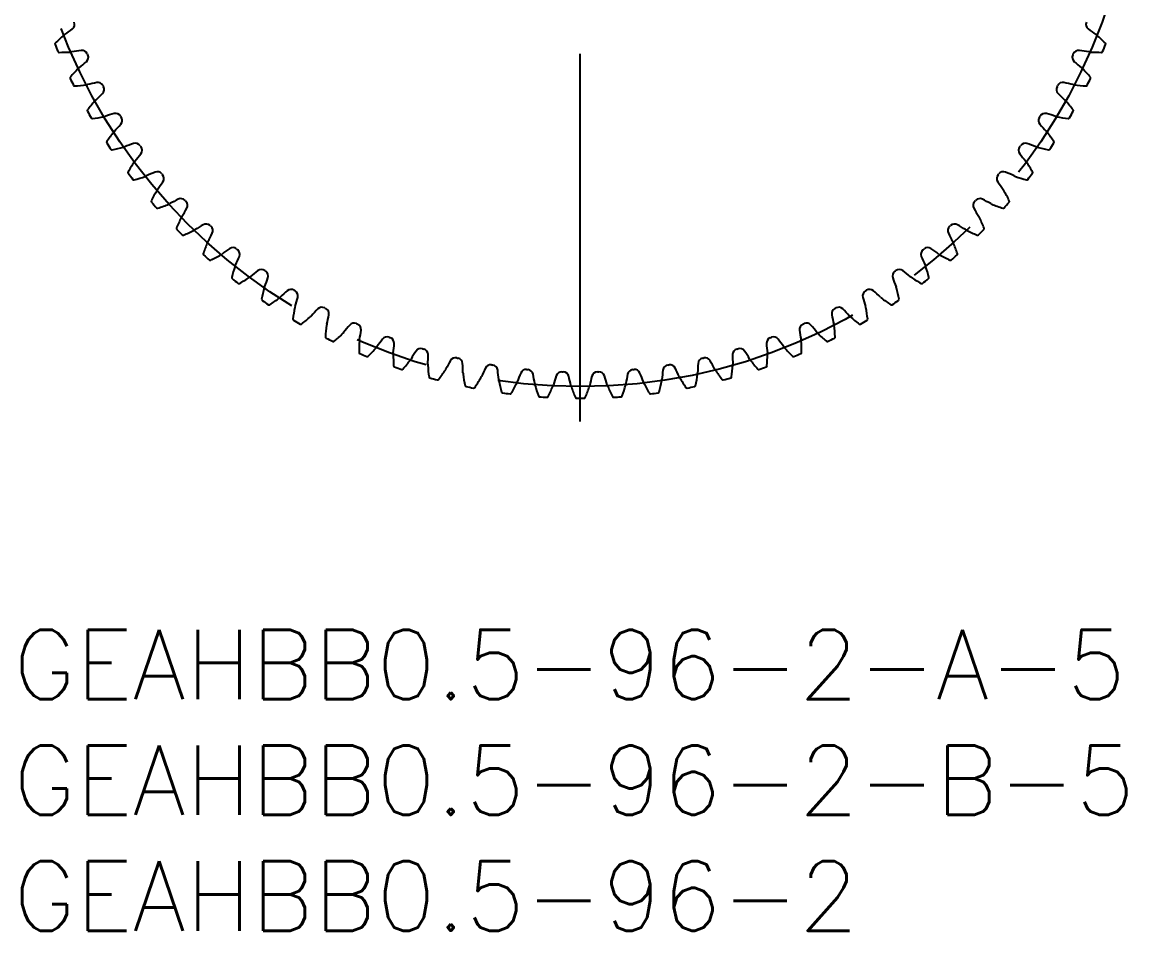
# Model space of a CAD drawing. Extents: x -1 to 99, y -13 to 74.
# Drawn here: x 0.39 to 48.5, y -13 to 26.24 of the extents above; entities that cross this region are included whole.
import ezdxf

# ---------------------------------------------------------------- set-up
doc = ezdxf.new("R2010")
doc.units = 0
doc.header["$LTSCALE"] = 0.5
doc.linetypes.add('CENTER', pattern=[50.8, 31.75, -6.35, 6.35, -6.35])
for name, color, linetype in [('MSM_CENTER', 1, 'CENTER'), ('MSM_CONTINUOUS', 7, 'CONTINUOUS'), ('MSM_PART_NUMBER', 7, 'CONTINUOUS')]:
    doc.layers.add(name, color=color, linetype=linetype)
doc.styles.get("Standard").update_dxf_attribs({"font": 'txt.shx', "height": 3, "bigfont": 'bigfont.shx'})

# ---------------------------------------------------------------- blocks, each defined once
blk = doc.blocks.new('*U2')
at = {"layer": 'MSM_PART_NUMBER'}
blk.add_text('GEAHBB0.5-96-2-A-5', height=3, dxfattribs=at).set_placement((0, -3))
blk = doc.blocks.new('*U3')
at = {"layer": 'MSM_PART_NUMBER'}
blk.add_text('GEAHBB0.5-96-2-B-5', height=3, dxfattribs=at).set_placement((0, -8))
blk = doc.blocks.new('*U4')
at = {"layer": 'MSM_PART_NUMBER'}
blk.add_text('GEAHBB0.5-96-2', height=3, dxfattribs=at).set_placement((0, -13))

msp = doc.modelspace()

# ---------------------------------------------------------------- linework, layer by layer
at = {"layer": 'MSM_CENTER'}
msp.add_line((24.5, 9), (24.5, 60), dxfattribs=at)
msp.add_circle((24.5, 34.5), 24, dxfattribs=at)
at = {"layer": 'MSM_CONTINUOUS'}
for centre, radius, start, end in [((2.4, 26.15), 0.25, 307.5185, 20.6975), ((46.6, 26.15), 0.25, 159.3025, 232.4815), ((7.487, 19.694), 8, 131.5625, 135.1804), ((2.455, 25.369), 0.415, 124.2638, 131.5625), ((-1.945, 31.809), 7.385, 304.349, 307.5185), ((50.945, 31.809), 7.385, 232.4815, 235.651), ((46.545, 25.369), 0.415, 48.4375, 55.7362), ((41.513, 19.694), 8, 44.8196, 48.4375), ((1.848, 25.298), 0.05, 135.1804, 202.1096), ((24.5, 34.5), 24.5, 202.1096, 202.8904), ((3.897, 17.703), 7.385, 97.4815, 100.651), ((2.969, 24.777), 0.25, 24.3025, 97.4815), ((46.031, 24.777), 0.25, 82.5185, 155.6975), ((45.103, 17.703), 7.385, 79.349, 82.5185), ((24.5, 34.5), 24.5, 337.1096, 337.8904), ((47.152, 25.298), 0.05, 337.891, 44.8197), ((1.975, 24.99), 0.05, 202.891, 269.8197), ((2, 32.94), 8, 269.8196, 273.4375), ((2.455, 25.369), 0.415, 273.4375, 280.7362), ((2.993, 24.723), 0.25, 311.2685, 24.4475), ((24.5, 34.5), 23.375, 204.3025, 204.4475), ((46.007, 24.723), 0.25, 155.5525, 228.7315), ((24.5, 34.5), 23.375, 335.5525, 335.6975), ((46.545, 25.369), 0.415, 259.2638, 266.5625), ((47, 32.94), 8, 266.5625, 270.1804), ((47.025, 24.99), 0.05, 270.1804, 337.1096), ((8.492, 18.613), 8, 135.3125, 138.9304), ((3.1, 23.947), 0.415, 128.0138, 135.3125), ((-1.713, 30.085), 7.385, 308.099, 311.2685), ((50.713, 30.085), 7.385, 228.7315, 231.901), ((45.9, 23.947), 0.415, 44.6875, 51.9862), ((40.508, 18.613), 8, 41.0696, 44.6875), ((2.498, 23.836), 0.05, 138.9304, 205.8596), ((24.5, 34.5), 24.5, 205.8596, 206.6404), ((5.04, 16.392), 7.385, 101.2315, 104.401), ((3.651, 23.39), 0.25, 28.0525, 101.2315), ((45.349, 23.39), 0.25, 78.7685, 151.9475), ((43.96, 16.392), 7.385, 75.599, 78.7685), ((24.5, 34.5), 24.5, 333.3596, 334.1404), ((46.502, 23.836), 0.05, 334.141, 41.0697), ((2.646, 23.537), 0.05, 206.641, 273.5697), ((2.151, 31.471), 8, 273.5696, 277.1875), ((3.1, 23.947), 0.415, 277.1875, 284.4862), ((-1.368, 28.38), 7.385, 311.849, 315.0185), ((3.679, 23.337), 0.25, 315.0185, 28.1975), ((24.5, 34.5), 23.375, 208.0525, 208.1975), ((45.321, 23.337), 0.25, 151.8025, 224.9815), ((24.5, 34.5), 23.375, 331.8025, 331.9475), ((50.368, 28.38), 7.385, 224.9815, 228.151), ((45.9, 23.947), 0.415, 255.5138, 262.8125), ((46.849, 31.471), 8, 262.8125, 266.4304), ((46.354, 23.537), 0.05, 266.4304, 333.3596), ((9.565, 17.6), 8, 139.0625, 142.6804), ((3.836, 22.569), 0.415, 131.7638, 139.0625), ((45.164, 22.569), 0.415, 40.9375, 48.2362), ((39.435, 17.6), 8, 37.3196, 40.9375), ((3.243, 22.42), 0.05, 142.6804, 209.6096), ((24.5, 34.5), 24.5, 209.6096, 210.3904), ((2.397, 30.016), 8, 277.3196, 280.9375), ((3.836, 22.569), 0.415, 280.9375, 288.2362), ((6.266, 15.158), 7.385, 104.9815, 108.151), ((4.422, 22.05), 0.25, 31.8025, 104.9815), ((24.5, 34.5), 23.375, 211.8025, 211.9475), ((24.5, 34.5), 23.375, 328.0525, 328.1975), ((44.578, 22.05), 0.25, 75.0185, 148.1975), ((42.734, 15.158), 7.385, 71.849, 75.0185), ((45.164, 22.569), 0.415, 251.7638, 259.0625), ((46.603, 30.016), 8, 259.0625, 262.6804), ((24.5, 34.5), 24.5, 329.6096, 330.3904), ((45.757, 22.42), 0.05, 330.391, 37.3197), ((3.409, 22.131), 0.05, 210.391, 277.3197), ((-0.912, 26.701), 7.385, 315.599, 318.7685), ((4.453, 21.999), 0.25, 318.7685, 31.9475), ((44.547, 21.999), 0.25, 148.0525, 221.2315), ((49.912, 26.701), 7.385, 221.2315, 224.401), ((45.591, 22.131), 0.05, 262.6804, 329.6096), ((10.703, 16.659), 8, 142.8125, 146.4304), ((4.66, 21.243), 0.415, 135.5138, 142.8125), ((44.34, 21.243), 0.415, 37.1875, 44.4862), ((38.297, 16.659), 8, 33.5696, 37.1875), ((4.078, 21.055), 0.05, 146.4304, 213.3596), ((24.5, 34.5), 24.5, 213.3596, 214.1404), ((4.264, 20.778), 0.05, 214.1404, 281.0697), ((2.737, 28.58), 8, 281.0696, 284.6875), ((4.66, 21.243), 0.415, 284.6875, 291.9862), ((7.57, 14.007), 7.385, 108.7315, 111.901), ((5.279, 20.763), 0.25, 35.5525, 108.7315), ((24.5, 34.5), 23.375, 215.5525, 215.6975), ((5.314, 20.715), 0.25, 322.5185, 35.6975), ((43.686, 20.715), 0.25, 144.3025, 217.4815), ((24.5, 34.5), 23.375, 324.3025, 324.4475), ((43.721, 20.763), 0.25, 71.2685, 144.4475), ((41.43, 14.007), 7.385, 68.099, 71.2685), ((44.34, 21.243), 0.415, 248.0138, 255.3125), ((46.263, 28.58), 8, 255.3125, 258.9304), ((44.736, 20.778), 0.05, 258.9304, 325.8596), ((24.5, 34.5), 24.5, 325.8596, 326.6404), ((44.922, 21.055), 0.05, 326.641, 33.5697), ((5.57, 19.974), 0.415, 139.2638, 146.5625), ((-0.348, 25.056), 7.385, 319.349, 322.5185), ((49.348, 25.056), 7.385, 217.4815, 220.651), ((43.43, 19.974), 0.415, 33.4375, 40.7362), ((5.002, 19.748), 0.05, 150.1804, 217.1096), ((11.899, 15.795), 8, 146.5625, 150.1804), ((8.947, 12.943), 7.385, 112.4815, 115.651), ((6.219, 19.536), 0.25, 39.3025, 112.4815), ((42.781, 19.536), 0.25, 67.5185, 140.6975), ((40.053, 12.943), 7.385, 64.349, 67.5185), ((37.101, 15.795), 8, 29.8196, 33.4375), ((43.998, 19.748), 0.05, 322.891, 29.8196), ((24.5, 34.5), 24.5, 217.1096, 217.8904), ((5.204, 19.484), 0.05, 217.891, 284.8197), ((3.171, 27.169), 8, 284.8196, 288.4375), ((5.57, 19.974), 0.415, 288.4375, 295.7362), ((0.323, 23.451), 7.385, 323.099, 326.2685), ((24.5, 34.5), 23.375, 219.3025, 219.4475), ((6.257, 19.489), 0.25, 326.2685, 39.4475), ((42.743, 19.489), 0.25, 140.5525, 213.7315), ((48.677, 23.451), 7.385, 213.7315, 216.901), ((24.5, 34.5), 23.375, 320.5525, 320.6975), ((43.43, 19.974), 0.415, 244.2638, 251.5625), ((45.829, 27.169), 8, 251.5625, 255.1804), ((43.796, 19.484), 0.05, 255.1804, 322.1096), ((24.5, 34.5), 24.5, 322.1096, 322.8904), ((13.149, 15.011), 8, 150.3125, 153.9304), ((6.56, 18.767), 0.415, 143.0138, 150.3125), ((42.44, 18.767), 0.415, 29.6875, 36.9862), ((35.851, 15.011), 8, 26.0696, 29.6875), ((6.008, 18.505), 0.05, 153.9304, 220.8596), ((24.5, 34.5), 24.5, 220.8596, 221.6404), ((3.696, 25.79), 8, 288.5696, 292.1875), ((6.56, 18.767), 0.415, 292.1875, 299.4862), ((10.39, 11.972), 7.385, 116.2315, 119.401), ((7.237, 18.372), 0.25, 43.0525, 116.2315), ((24.5, 34.5), 23.375, 223.0525, 223.1975), ((7.277, 18.328), 0.25, 330.0185, 43.1975), ((41.723, 18.328), 0.25, 136.8025, 209.9815), ((24.5, 34.5), 23.375, 316.8025, 316.9475), ((41.763, 18.372), 0.25, 63.7685, 136.9475), ((38.61, 11.972), 7.385, 60.599, 63.7685), ((42.44, 18.767), 0.415, 240.5138, 247.8125), ((45.304, 25.79), 8, 247.8125, 251.4304), ((24.5, 34.5), 24.5, 318.3596, 319.1404), ((42.992, 18.505), 0.05, 319.141, 26.0696), ((6.228, 18.254), 0.05, 221.641, 288.5697), ((14.448, 14.31), 8, 154.0625, 157.6804), ((7.628, 17.628), 0.415, 146.7638, 154.0625), ((1.098, 21.894), 7.385, 326.849, 330.0185), ((47.902, 21.894), 7.385, 209.9815, 213.151), ((41.372, 17.628), 0.415, 25.9375, 33.2362), ((34.552, 14.31), 8, 22.3196, 25.9375), ((42.772, 18.254), 0.05, 251.4304, 318.3596), ((7.094, 17.329), 0.05, 157.6804, 224.6096), ((11.894, 11.098), 7.385, 119.9815, 123.151), ((8.328, 17.277), 0.25, 46.8025, 119.9815), ((24.5, 34.5), 23.375, 226.8025, 226.9475), ((8.372, 17.237), 0.25, 333.7685, 46.9475), ((40.628, 17.237), 0.25, 133.0525, 206.2315), ((24.5, 34.5), 23.375, 313.0525, 313.1975), ((40.672, 17.277), 0.25, 60.0185, 133.1975), ((37.106, 11.098), 7.385, 56.849, 60.0185), ((41.906, 17.329), 0.05, 315.391, 22.3197), ((24.5, 34.5), 24.5, 224.6096, 225.3904), ((7.329, 17.094), 0.05, 225.3904, 292.3197), ((4.31, 24.448), 8, 292.3196, 295.9375), ((7.628, 17.628), 0.415, 295.9375, 303.2362), ((1.972, 20.39), 7.385, 330.599, 333.7685), ((47.028, 20.39), 7.385, 206.2315, 209.401), ((41.372, 17.628), 0.415, 236.7638, 244.0625), ((44.69, 24.448), 8, 244.0625, 247.6804), ((41.671, 17.094), 0.05, 247.6804, 314.6096), ((24.5, 34.5), 24.5, 314.6096, 315.3904), ((15.79, 13.696), 8, 157.8125, 161.4304), ((8.767, 16.56), 0.415, 150.5138, 157.8125), ((13.451, 10.323), 7.385, 123.7315, 126.901), ((9.489, 16.257), 0.25, 50.5525, 123.7315), ((24.5, 34.5), 23.375, 230.5525, 230.6975), ((9.536, 16.219), 0.25, 337.5185, 50.6975), ((39.464, 16.219), 0.25, 129.3025, 202.4815), ((24.5, 34.5), 23.375, 309.3025, 309.4475), ((39.511, 16.257), 0.25, 56.2685, 129.4475), ((35.549, 10.323), 7.385, 53.099, 56.2685), ((40.233, 16.56), 0.415, 22.1875, 29.4862), ((33.21, 13.696), 8, 18.5696, 22.1875), ((8.254, 16.228), 0.05, 161.4304, 228.3596), ((24.5, 34.5), 24.5, 228.3596, 229.1404), ((8.505, 16.008), 0.05, 229.1404, 296.0697), ((5.011, 23.149), 8, 296.0696, 299.6875), ((8.767, 16.56), 0.415, 299.6875, 306.9862), ((2.943, 18.947), 7.385, 334.349, 337.5185), ((46.057, 18.947), 7.385, 202.4815, 205.651), ((40.233, 16.56), 0.415, 233.0138, 240.3125), ((43.989, 23.149), 8, 240.3125, 243.9304), ((40.495, 16.008), 0.05, 243.9304, 310.8596), ((24.5, 34.5), 24.5, 310.8596, 311.6404), ((40.746, 16.228), 0.05, 311.641, 18.5697), ((17.169, 13.171), 8, 161.5625, 165.1804), ((9.974, 15.57), 0.415, 154.2638, 161.5625), ((15.056, 9.652), 7.385, 127.4815, 130.651), ((10.715, 15.314), 0.25, 54.3025, 127.4815), ((24.5, 34.5), 23.375, 234.3025, 234.4475), ((10.763, 15.279), 0.25, 341.2685, 54.4475), ((38.237, 15.279), 0.25, 125.5525, 198.7315), ((24.5, 34.5), 23.375, 305.5525, 305.6975), ((38.285, 15.314), 0.25, 52.5185, 125.6975), ((33.944, 9.652), 7.385, 49.349, 52.5185), ((39.026, 15.57), 0.415, 18.4375, 25.7362), ((31.831, 13.171), 8, 14.8196, 18.4375), ((9.484, 15.204), 0.05, 165.1804, 232.1096), ((24.5, 34.5), 24.5, 232.1096, 232.8904), ((9.748, 15.002), 0.05, 232.8904, 299.8197), ((5.795, 21.899), 8, 299.8196, 303.4375), ((9.974, 15.57), 0.415, 303.4375, 310.7362), ((4.007, 17.57), 7.385, 338.099, 341.2685), ((44.993, 17.57), 7.385, 198.7315, 201.901), ((39.026, 15.57), 0.415, 229.2638, 236.5625), ((43.205, 21.899), 8, 236.5625, 240.1804), ((39.252, 15.002), 0.05, 240.1804, 307.1096), ((24.5, 34.5), 24.5, 307.1096, 307.8904), ((39.516, 15.204), 0.05, 307.891, 14.8197), ((18.58, 12.737), 8, 165.3125, 168.9304), ((11.243, 14.66), 0.415, 158.0138, 165.3125), ((16.701, 9.088), 7.385, 131.2315, 134.401), ((11.999, 14.453), 0.25, 58.0525, 131.2315), ((24.5, 34.5), 23.375, 238.0525, 238.1975), ((12.05, 14.422), 0.25, 345.0185, 58.1975), ((36.95, 14.422), 0.25, 121.8025, 194.9815), ((24.5, 34.5), 23.375, 301.8025, 301.9475), ((37.001, 14.453), 0.25, 48.7685, 121.9475), ((32.299, 9.088), 7.385, 45.599, 48.7685), ((37.757, 14.66), 0.415, 14.6875, 21.9862), ((30.42, 12.737), 8, 11.0696, 14.6875), ((10.778, 14.264), 0.05, 168.9304, 235.8596), ((24.5, 34.5), 24.5, 235.8596, 236.6404), ((11.055, 14.078), 0.05, 236.6404, 303.5697), ((6.659, 20.703), 8, 303.5696, 307.1875), ((11.243, 14.66), 0.415, 307.1875, 314.4862), ((12.569, 13.836), 0.415, 161.7638, 169.0625), ((5.158, 16.266), 7.385, 341.849, 345.0185), ((43.842, 16.266), 7.385, 194.9815, 198.151), ((36.431, 13.836), 0.415, 10.9375, 18.2362), ((37.757, 14.66), 0.415, 225.5138, 232.8125), ((42.341, 20.703), 8, 232.8125, 236.4304), ((37.945, 14.078), 0.05, 236.4304, 303.3596), ((24.5, 34.5), 24.5, 303.3596, 304.1404), ((38.222, 14.264), 0.05, 304.1404, 11.0697), ((20.016, 12.397), 8, 169.0625, 172.6804), ((7.6, 19.565), 8, 307.3196, 310.9375), ((12.569, 13.836), 0.415, 310.9375, 318.2362), ((18.38, 8.632), 7.385, 134.9815, 138.151), ((13.337, 13.679), 0.25, 61.8025, 134.9815), ((24.5, 34.5), 23.375, 241.8025, 241.9475), ((13.39, 13.651), 0.25, 348.7685, 61.9475), ((6.392, 15.04), 7.385, 345.599, 348.7685), ((35.61, 13.651), 0.25, 118.0525, 191.2315), ((42.608, 15.04), 7.385, 191.2315, 194.401), ((24.5, 34.5), 23.375, 298.0525, 298.1975), ((35.663, 13.679), 0.25, 45.0185, 118.1975), ((30.62, 8.632), 7.385, 41.849, 45.0185), ((36.431, 13.836), 0.415, 221.7638, 229.0625), ((41.4, 19.565), 8, 229.0625, 232.6804), ((28.984, 12.397), 8, 7.3196, 10.9375), ((12.131, 13.409), 0.05, 172.6804, 239.6096), ((24.5, 34.5), 24.5, 239.6096, 240.3904), ((12.42, 13.243), 0.05, 240.391, 307.3197), ((21.471, 12.151), 8, 172.8125, 176.4304), ((13.947, 13.1), 0.415, 165.5138, 172.8125), ((20.085, 8.287), 7.385, 138.7315, 141.901), ((14.723, 12.993), 0.25, 65.5525, 138.7315), ((24.5, 34.5), 23.375, 245.5525, 245.6975), ((14.777, 12.969), 0.25, 352.5185, 65.6975), ((34.223, 12.969), 0.25, 114.3025, 187.4815), ((24.5, 34.5), 23.375, 294.3025, 294.4475), ((34.277, 12.993), 0.25, 41.2685, 114.4475), ((28.915, 8.287), 7.385, 38.099, 41.2685), ((35.053, 13.1), 0.415, 7.1875, 14.4862), ((27.529, 12.151), 8, 3.5696, 7.1875), ((36.58, 13.243), 0.05, 232.6804, 299.6096), ((24.5, 34.5), 24.5, 299.6096, 300.3904), ((36.869, 13.409), 0.05, 300.3904, 7.3197), ((13.537, 12.646), 0.05, 176.4304, 243.3596), ((24.5, 34.5), 24.5, 243.3596, 244.1404), ((8.613, 18.492), 8, 311.0696, 314.6875), ((13.947, 13.1), 0.415, 314.6875, 321.9862), ((15.369, 12.455), 0.415, 169.2638, 176.5625), ((7.703, 13.897), 7.385, 349.349, 352.5185), ((21.809, 8.055), 7.385, 142.4815, 145.651), ((16.15, 12.4), 0.25, 69.3025, 142.4815), ((24.5, 34.5), 23.375, 249.3025, 249.4475), ((16.206, 12.379), 0.25, 356.2685, 69.4475), ((32.794, 12.379), 0.25, 110.5525, 183.7315), ((24.5, 34.5), 23.375, 290.5525, 290.6975), ((32.85, 12.4), 0.25, 37.5185, 110.6975), ((27.191, 8.055), 7.385, 34.349, 37.5185), ((41.297, 13.897), 7.385, 187.4815, 190.651), ((33.631, 12.455), 0.415, 3.4375, 10.7362), ((35.053, 13.1), 0.415, 218.0138, 225.3125), ((40.387, 18.492), 8, 225.3125, 228.9304), ((24.5, 34.5), 24.5, 295.8596, 296.6404), ((35.463, 12.646), 0.05, 296.641, 3.5697), ((13.836, 12.498), 0.05, 244.1404, 311.0697), ((22.94, 12), 8, 176.5625, 180.1804), ((9.694, 17.487), 8, 314.8196, 318.4375), ((15.369, 12.455), 0.415, 318.4375, 325.7362), ((9.087, 12.843), 7.385, 353.099, 356.2685), ((23.544, 7.935), 7.385, 146.2315, 149.401), ((17.613, 11.901), 0.25, 73.0525, 146.2315), ((24.5, 34.5), 23.375, 253.0525, 253.1975), ((17.671, 11.884), 0.25, 0.0185, 73.1975), ((31.329, 11.884), 0.25, 106.8025, 179.9815), ((24.5, 34.5), 23.375, 286.8025, 286.9475), ((31.387, 11.901), 0.25, 33.7685, 106.9475), ((25.456, 7.935), 7.385, 30.599, 33.7685), ((39.913, 12.843), 7.385, 183.7315, 186.901), ((33.631, 12.455), 0.415, 214.2638, 221.5625), ((39.306, 17.487), 8, 221.5625, 225.1804), ((26.06, 12), 8, 359.8196, 3.4375), ((35.164, 12.498), 0.05, 228.9304, 295.8596), ((14.99, 11.975), 0.05, 180.1804, 247.1096), ((24.5, 34.5), 24.5, 247.1096, 247.8904), ((15.298, 11.848), 0.05, 247.8904, 314.8197), ((16.83, 11.905), 0.415, 173.0138, 180.3125), ((24.415, 11.947), 8, 180.3125, 183.9304), ((10.838, 16.555), 8, 318.5696, 322.1875), ((16.83, 11.905), 0.415, 322.1875, 329.4862), ((10.536, 11.881), 7.385, 356.849, 0.0185), ((25.284, 7.93), 7.385, 149.9815, 153.151), ((19.106, 11.499), 0.25, 76.8025, 149.9815), ((24.5, 34.5), 23.375, 256.8025, 256.9475), ((19.164, 11.485), 0.25, 3.7685, 76.9475), ((29.836, 11.485), 0.25, 103.0525, 176.2315), ((24.5, 34.5), 23.375, 283.0525, 283.1975), ((29.894, 11.499), 0.25, 30.0185, 103.1975), ((23.716, 7.93), 7.385, 26.849, 30.0185), ((38.464, 11.881), 7.385, 179.9815, 183.151), ((32.17, 11.905), 0.415, 210.5138, 217.8125), ((38.162, 16.555), 8, 217.8125, 221.4304), ((24.585, 11.947), 8, 356.0696, 359.6875), ((32.17, 11.905), 0.415, 359.6875, 6.9862), ((33.702, 11.848), 0.05, 225.1804, 292.1096), ((24.5, 34.5), 24.5, 292.1096, 292.8904), ((34.01, 11.975), 0.05, 292.8904, 359.8197), ((16.483, 11.402), 0.05, 183.9304, 250.8596), ((24.5, 34.5), 24.5, 250.8596, 251.6404), ((16.799, 11.295), 0.05, 251.6404, 318.5697), ((18.324, 11.452), 0.415, 176.7638, 184.0625), ((25.89, 11.989), 8, 184.0625, 187.6804), ((12.041, 15.7), 8, 322.3196, 325.9375), ((18.324, 11.452), 0.415, 325.9375, 333.2362), ((12.045, 11.016), 7.385, 0.599, 3.7685), ((19.845, 11.097), 0.415, 180.5138, 187.8125), ((27.02, 8.038), 7.385, 153.7315, 156.901), ((20.622, 11.195), 0.25, 80.5525, 153.7315), ((24.5, 34.5), 23.375, 260.5525, 260.6975), ((20.681, 11.186), 0.25, 7.5185, 80.6975), ((13.608, 10.252), 7.385, 4.349, 7.5185), ((28.745, 8.259), 7.385, 157.4815, 160.651), ((22.155, 10.992), 0.25, 84.3025, 157.4815), ((24.5, 34.5), 23.375, 264.3025, 264.4475), ((22.214, 10.986), 0.25, 11.2685, 84.4475), ((23.697, 10.889), 0.25, 88.0525, 161.2315), ((24.5, 34.5), 23.375, 268.0525, 268.1975), ((23.757, 10.887), 0.25, 15.0185, 88.1975), ((25.243, 10.887), 0.25, 91.8025, 164.9815), ((24.5, 34.5), 23.375, 271.8025, 271.9475), ((25.303, 10.889), 0.25, 18.7685, 91.9475), ((26.786, 10.986), 0.25, 95.5525, 168.7315), ((24.5, 34.5), 23.375, 275.5525, 275.6975), ((26.845, 10.992), 0.25, 22.5185, 95.6975), ((20.255, 8.259), 7.385, 19.349, 22.5185), ((35.392, 10.252), 7.385, 172.4815, 175.651), ((28.319, 11.186), 0.25, 99.3025, 172.4815), ((24.5, 34.5), 23.375, 279.3025, 279.4475), ((28.378, 11.195), 0.25, 26.2685, 99.4475), ((21.98, 8.038), 7.385, 23.099, 26.2685), ((29.155, 11.097), 0.415, 352.1875, 359.4862), ((36.955, 11.016), 7.385, 176.2315, 179.401), ((30.676, 11.452), 0.415, 206.7638, 214.0625), ((36.959, 15.7), 8, 214.0625, 217.6804), ((23.11, 11.989), 8, 352.3196, 355.9375), ((30.676, 11.452), 0.415, 355.9375, 3.2362), ((32.201, 11.295), 0.05, 221.4304, 288.3596), ((24.5, 34.5), 24.5, 288.3596, 289.1404), ((32.517, 11.402), 0.05, 289.1404, 356.0697), ((18.011, 10.927), 0.05, 187.6804, 254.6096), ((24.5, 34.5), 24.5, 254.6096, 255.3904), ((18.333, 10.841), 0.05, 255.3904, 322.3197), ((27.359, 12.128), 8, 187.8125, 191.4304), ((13.297, 14.925), 8, 326.0696, 329.6875), ((19.845, 11.097), 0.415, 329.6875, 336.9862), ((21.386, 10.843), 0.415, 184.2638, 191.5625), ((28.816, 12.363), 8, 191.5625, 195.1804), ((14.602, 14.235), 8, 329.8196, 333.4375), ((21.386, 10.843), 0.415, 333.4375, 340.7362), ((15.217, 9.592), 7.385, 8.099, 11.2685), ((22.939, 10.69), 0.415, 188.0138, 195.3125), ((30.452, 8.593), 7.385, 161.2315, 164.401), ((16.866, 9.038), 7.385, 11.849, 15.0185), ((32.134, 9.038), 7.385, 164.9815, 168.151), ((18.548, 8.593), 7.385, 15.599, 18.7685), ((26.061, 10.69), 0.415, 344.6875, 351.9862), ((33.783, 9.592), 7.385, 168.7315, 171.901), ((27.614, 10.843), 0.415, 199.2638, 206.5625), ((34.398, 14.235), 8, 206.5625, 210.1804), ((20.184, 12.363), 8, 344.8196, 348.4375), ((27.614, 10.843), 0.415, 348.4375, 355.7362), ((29.155, 11.097), 0.415, 203.0138, 210.3125), ((35.703, 14.925), 8, 210.3125, 213.9304), ((21.641, 12.128), 8, 348.5696, 352.1875), ((30.667, 10.841), 0.05, 217.6804, 284.6096), ((24.5, 34.5), 24.5, 284.6096, 285.3904), ((30.989, 10.927), 0.05, 285.391, 352.3197), ((19.567, 10.553), 0.05, 191.4304, 258.3596), ((24.5, 34.5), 24.5, 258.3596, 259.1404), ((19.894, 10.488), 0.05, 259.1404, 326.0697), ((21.144, 10.281), 0.05, 195.1804, 262.1096), ((24.5, 34.5), 24.5, 262.1096, 262.8904), ((21.474, 10.238), 0.05, 262.8904, 329.8197), ((30.255, 12.693), 8, 195.3125, 198.9304), ((15.948, 13.631), 8, 333.5696, 337.1875), ((22.939, 10.69), 0.415, 337.1875, 344.4862), ((24.5, 10.639), 0.415, 191.7638, 199.0625), ((31.669, 13.116), 8, 199.0625, 202.6804), ((17.331, 13.116), 8, 337.3196, 340.9375), ((24.5, 10.639), 0.415, 340.9375, 348.2362), ((26.061, 10.69), 0.415, 195.5138, 202.8125), ((33.052, 13.631), 8, 202.8125, 206.4304), ((18.745, 12.693), 8, 341.0696, 344.6875), ((27.526, 10.238), 0.05, 210.1804, 277.1096), ((24.5, 34.5), 24.5, 277.1096, 277.8904), ((27.856, 10.281), 0.05, 277.891, 344.8197), ((29.106, 10.488), 0.05, 213.9304, 280.8596), ((24.5, 34.5), 24.5, 280.8596, 281.6404), ((29.433, 10.553), 0.05, 281.641, 348.5697), ((22.735, 10.114), 0.05, 198.9304, 265.8596), ((24.5, 34.5), 24.5, 265.8596, 266.6404), ((23.067, 10.092), 0.05, 266.6404, 333.5697), ((24.333, 10.051), 0.05, 202.6804, 269.6096), ((24.5, 34.5), 24.5, 269.6096, 270.3904), ((24.667, 10.051), 0.05, 270.3904, 337.3197), ((25.933, 10.092), 0.05, 206.4304, 273.3596), ((24.5, 34.5), 24.5, 273.3596, 274.1404), ((26.265, 10.114), 0.05, 274.1404, 341.0697)]:
    msp.add_arc(centre, radius, start, end, dxfattribs=at)

# ---------------------------------------------------------------- block references
for name in ['*U2', '*U3', '*U4']:
    msp.add_blockref(name, (0, 0), dxfattribs=at)

doc.saveas('drawing.dxf')
